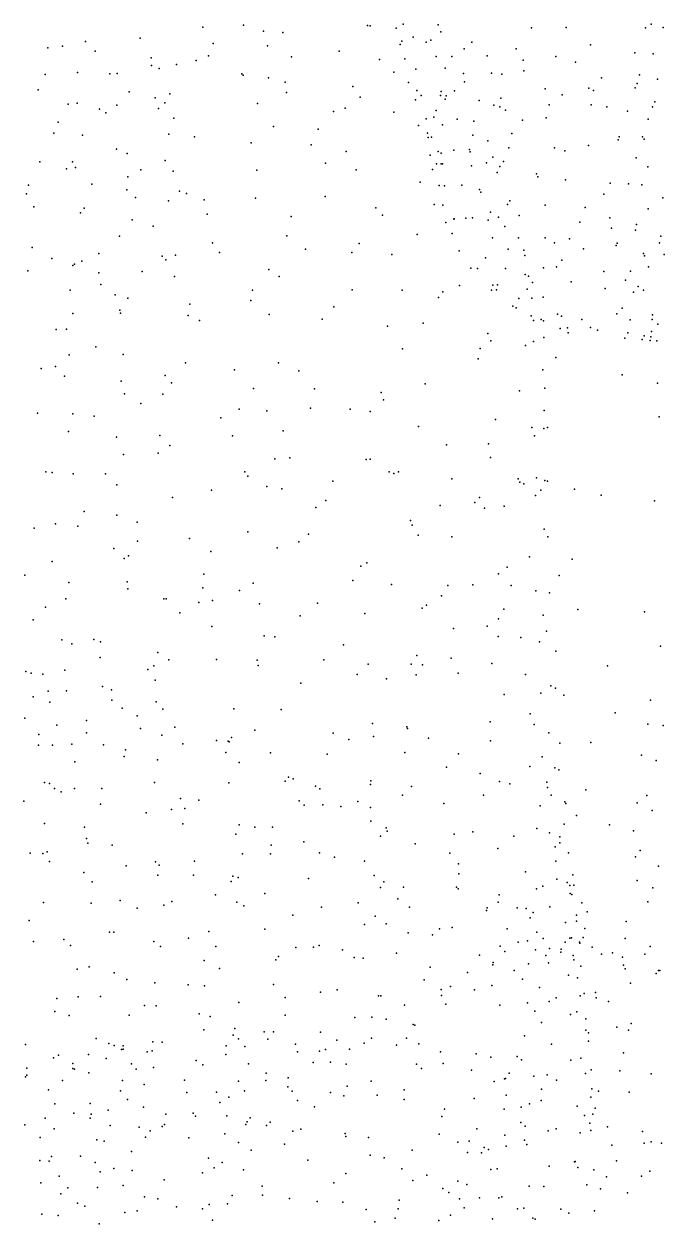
# Model space of a CAD drawing. Header units: metres. Extents: x -24.3 to 24.3, y -27.7 to 27.7.
# Drawn here: x -6.1 to -3.34, y -15.49 to -10.33 of the extents above; entities that cross this region are included whole.
import ezdxf

# ---------------------------------------------------------------- set-up
doc = ezdxf.new("R2010")
doc.units = ezdxf.units.M

msp = doc.modelspace()

# ---------------------------------------------------------------- linework, layer by layer
for p in [(-5.1553, -10.3319, -9.4965), (-4.621, -10.3326, 15.5381), (-4.6088, -10.3339, -11.8053), (-4.4677, -10.3264, 20.4112), (-4.3166, -10.3294, 19.5779), (-3.3982, -10.327, 21.1425), (-5.3298, -10.3402, 16.1687), (-5.0695, -10.3569, 15.8288), (-4.9856, -10.3632, -12.2158), (-4.4972, -10.3448, -10.7447), (-4.4237, -10.3825, 19.7725), (-4.305, -10.36, 20.6276), (-3.9135, -10.3435, 20.9006), (-3.7652, -10.3415, -6.1919), (-3.4224, -10.3434, 18.4101), (-3.346, -10.3417, 14.8448), (-5.9986, -10.4287, -8.5432), (-5.9347, -10.4215, -6.4142), (-5.8353, -10.4013, 16.4237), (-5.6004, -10.3874, 2.7128), (-5.2864, -10.4097, -12.4546), (-5.0514, -10.4202, -6.8014), (-4.4794, -10.4153, 19.9697), (-4.4726, -10.3999, 20.248), (-4.3681, -10.4048, 20.5245), (-4.3477, -10.3959, -11.2857), (-4.2038, -10.4338, 19.3808), (-4.1714, -10.4052, 20.7229), (-3.9806, -10.4334, 19.1233), (-3.6602, -10.4157, 18.8014), (-5.7946, -10.444, 2.2229), (-5.5529, -10.4724, 3.5204), (-5.3586, -10.4836, -9.0755), (-5.3055, -10.4641, 15.8806), (-4.9483, -10.4676, -9.6362), (-4.7425, -10.4428, -6.7576), (-4.569, -10.4791, -10.184), (-4.4603, -10.4759, 20.0771), (-4.3241, -10.4661, 19.5742), (-4.2579, -10.467, 20.6045), (-4.1048, -10.4637, 19.247), (-3.9501, -10.4818, 20.8116), (-3.8093, -10.466, 18.9359), (-3.4686, -10.4507, 18.5586), (-3.3897, -10.455, 18.4525), (-5.8703, -10.5346, -12.7582), (-5.7315, -10.5413, 16.165), (-5.6992, -10.5396, -8.6864), (-5.5514, -10.505, -12.6294), (-5.5191, -10.5176, 16.037), (-5.4435, -10.5004, -6.6802), (-5.1619, -10.5412, -6.6573), (-4.5071, -10.5333, -11.8984), (-4.412, -10.5214, 20.289), (-4.2862, -10.5169, -11.0665), (-4.2072, -10.54, -6.4431), (-4.0857, -10.5383, 20.7177), (-3.9473, -10.5277, 19.0223), (-3.725, -10.4911, 20.8957), (-6.0091, -10.5444, 16.3196), (-5.1571, -10.5467, 15.6875), (-5.0469, -10.5583, -9.3927), (-4.9751, -10.5772, 15.5264), (-4.4439, -10.5783, -10.3449), (-4.2021, -10.5753, 20.5874), (-4.0411, -10.543, 19.108), (-3.6127, -10.5581, 20.9241), (-3.4593, -10.5822, -5.9508), (-3.4482, -10.5454, 21.0391), (-3.3711, -10.5643, 18.5153), (-6.0398, -10.6095, 3.6696), (-5.6476, -10.6192, -6.3915), (-5.5361, -10.644, 2.645), (-5.4725, -10.6269, 2.8622), (-4.9692, -10.6207, -6.5704), (-4.6833, -10.5951, -12.1075), (-4.6522, -10.6413, -9.883), (-4.4077, -10.6126, 19.8967), (-4.3891, -10.6346, 20.1891), (-4.3058, -10.6343, -10.6645), (-4.3037, -10.6177, 19.4744), (-4.2813, -10.6356, -11.4963), (-4.246, -10.6136, 19.3544), (-3.8551, -10.605, 20.8061), (-3.7824, -10.6313, 14.9475), (-3.6671, -10.6024, 18.7715), (-3.6461, -10.6128, -6.0592), (-3.4672, -10.6007, 18.6469), (-5.9108, -10.671, -6.1454), (-5.8718, -10.6667, -8.4449), (-5.775, -10.6936, 3.5849), (-5.701, -10.6765, 15.9363), (-5.522, -10.6909, 15.791), (-5.4944, -10.6661, -8.8327), (-5.0949, -10.6685, -12.4562), (-4.7164, -10.6891, -6.4916), (-4.4136, -10.653, -6.4373), (-4.2856, -10.6499, 20.4489), (-4.1396, -10.6556, 19.1851), (-4.0769, -10.6764, -6.2848), (-4.0511, -10.6833, 19.0486), (-4.0466, -10.6457, 20.6844), (-3.8378, -10.6738, -6.1699), (-3.6571, -10.6748, 20.8646), (-3.5892, -10.6826, 18.7018), (-3.393, -10.6832, 9.2852), (-3.3821, -10.6609, 21.0653), (-5.7483, -10.709, 2.1683), (-5.4553, -10.7321, -6.326), (-4.7666, -10.7032, -9.6477), (-4.5071, -10.7054, -10.0687), (-4.3683, -10.7353, 20.1201), (-4.3348, -10.7274, 19.5623), (-4.3248, -10.6994, 20.2893), (-4.2337, -10.7363, 19.2913), (-4.1624, -10.7448, -10.9049), (-4.0265, -10.6978, 15.0279), (-3.953, -10.7408, 20.6905), (-3.851, -10.7307, 18.8548), (-3.5002, -10.7019, 20.9773), (-3.4115, -10.7357, 14.7753), (-5.9721, -10.7961, -8.2836), (-5.9538, -10.7492, 16.0195), (-5.0256, -10.7685, 15.3601), (-4.8338, -10.7794, -12.3535), (-4.4005, -10.7634, 15.1626), (-4.3621, -10.7967, 19.8399), (-4.298, -10.7608, -11.808), (-3.9982, -10.7973, 18.9715), (-5.8488, -10.805, -12.7706), (-5.4764, -10.8014, 3.3473), (-5.3661, -10.8126, 3.1571), (-5.1217, -10.8381, -6.313), (-4.8632, -10.8466, -9.3978), (-4.3597, -10.8157, -10.2561), (-4.3453, -10.8133, 19.9713), (-4.1673, -10.8047, 20.463), (-4.1018, -10.8299, 19.0647), (-3.6682, -10.8495, -5.9779), (-3.5408, -10.8255, 8.9907), (-3.5361, -10.8126, 20.8958), (-3.4357, -10.8126, 18.6138), (-3.4289, -10.8229, 20.9767), (-5.7029, -10.8653, -8.4292), (-5.6569, -10.8845, -5.9883), (-4.712, -10.8761, 15.2223), (-4.3507, -10.891, 19.7639), (-4.316, -10.8753, -6.2195), (-4.3035, -10.882, 20.1427), (-4.2486, -10.869, 19.2652), (-4.1812, -10.8668, -11.543), (-4.1783, -10.8771, 19.1569), (-4.0811, -10.8995, -11.0562), (-4.0117, -10.8594, 20.5854), (-3.8155, -10.8602, 18.8155), (-3.7707, -10.8729, 20.7306), (-3.4627, -10.9033, 9.2749), (-6.033, -10.92, 15.8703), (-5.9176, -10.9508, 3.6201), (-5.892, -10.9199, -5.808), (-5.8787, -10.9443, 2.0516), (-5.5975, -10.9542, 2.4607), (-5.493, -10.9136, 2.6826), (-4.8023, -10.9253, -6.2155), (-4.6697, -10.9544, -12.2726), (-4.3401, -10.9531, 19.6505), (-4.3238, -10.9285, 19.8874), (-4.303, -10.9282, 20.0157), (-4.2982, -10.9289, 19.368), (-4.1719, -10.9375, 20.3272), (-4.1085, -10.9241, -10.7031), (-4.0504, -10.94, 18.9948), (-4.0348, -10.918, -6.0725), (-3.413, -10.942, 18.5826), (-5.653, -10.9841, 3.5372), (-5.4578, -10.9597, -12.6756), (-5.0973, -10.9564, -9.0468), (-4.062, -10.9663, 20.4472), (-3.893, -10.9722, 18.8691), (-3.8864, -10.9851, 20.5886), (-3.7668, -10.9974, 18.7958), (-6.0903, -11.0579, -12.9011), (-6.0819, -11.0207, 1.8302), (-5.8089, -11.0162, -8.222), (-5.6585, -11.0404, -12.741), (-5.4306, -11.0457, 3.174), (-5.4009, -11.0557, -5.8734), (-4.3931, -11.0078, -9.9749), (-4.3117, -11.0225, 19.7856), (-4.2891, -11.0227, 15.0203), (-4.2138, -11.0198, 19.192), (-4.1384, -11.0387, -10.4987), (-4.133, -11.051, 19.0951), (-3.6022, -11.0585, -5.9933), (-3.5747, -11.0118, 20.7753), (-3.4963, -11.0143, 18.6624), (-3.4392, -11.0197, 20.8735), (-5.6207, -11.0735, 15.4458), (-5.4782, -11.0885, -8.5524), (-5.324, -11.0842, -8.7213), (-5.1028, -11.0763, -12.5388), (-4.8037, -11.0688, 15.1729), (-4.3328, -11.1034, -12.0448), (-4.2966, -11.1059, 19.7006), (-4.0174, -11.103, 20.3704), (-4.0077, -11.0886, -11.1699), (-3.8555, -11.106, 20.5222), (-3.3487, -11.0746, -5.9372), (-6.0591, -11.114, 15.6685), (-5.8577, -11.1399, 15.5162), (-5.8416, -11.1196, 2.1801), (-5.3121, -11.1452, 15.2681), (-4.9502, -11.1547, -6.0109), (-4.5851, -11.1176, -9.5684), (-4.5561, -11.1493, -6.0634), (-4.1969, -11.162, 19.2326), (-4.1675, -11.1618, 20.0471), (-4.0905, -11.1366, 20.2131), (-4.0566, -11.1584, 14.8947), (-3.9668, -11.1504, 18.9627), (-3.6822, -11.1161, 20.6369), (-3.5766, -11.1605, 20.6772), (-3.4109, -11.1218, 18.5983), (-5.6354, -11.1694, 2.5747), (-5.5445, -11.1965, 3.3576), (-4.2837, -11.1813, 19.6011), (-4.2482, -11.1674, 19.3568), (-4.2477, -11.1654, 19.8418), (-4.1012, -11.1707, -6.1057), (-4.029, -11.1983, -10.6369), (-3.7054, -11.1803, 18.8255), (-3.5695, -11.2058, 9.2043), (-3.4609, -11.1892, 14.6797), (-5.6899, -11.2395, 15.2995), (-4.9677, -11.2384, -9.0072), (-4.4067, -11.233, -9.7518), (-4.2553, -11.2285, 19.4741), (-4.0822, -11.2476, 19.1258), (-3.9704, -11.2477, 20.2657), (-3.8553, -11.2478, -6.055), (-3.7497, -11.2519, 20.4946), (-3.4661, -11.2143, 20.7165), (-3.3563, -11.2403, 20.7739), (-6.0661, -11.289, 15.4681), (-5.779, -11.3151, -12.7821), (-5.2882, -11.2683, -12.6593), (-5.2591, -11.3106, -5.7634), (-4.8878, -11.2961, 15.1064), (-4.6886, -11.3103, -12.3912), (-4.6573, -11.2717, 15.0374), (-4.2252, -11.3038, 19.6471), (-4.0148, -11.2957, -11.575), (-3.9476, -11.3009, -10.8521), (-3.8153, -11.2691, 18.918), (-3.6899, -11.2948, 14.7189), (-3.5492, -11.2802, 18.7917), (-3.5446, -11.2704, 20.6265), (-3.4315, -11.3146, 9.3641), (-3.3624, -11.269, 8.5225), (-5.9803, -11.3365, 2.1056), (-5.8902, -11.3657, 15.2782), (-5.8832, -11.3613, -5.4592), (-5.8517, -11.3479, -7.9452), (-5.5057, -11.3257, -5.6447), (-5.4891, -11.3426, -8.3411), (-5.4483, -11.322, 15.2315), (-4.5152, -11.3197, -12.2553), (-4.1117, -11.3335, 19.9018), (-3.9431, -11.3233, 19.0091), (-3.7835, -11.3427, 20.3514), (-3.4273, -11.3247, 20.6705), (-3.3429, -11.3196, 18.5991), (-6.0842, -11.3899, -12.9255), (-5.7784, -11.3979, 3.5261), (-5.5917, -11.3922, 2.9967), (-5.4526, -11.414, -12.7193), (-5.0456, -11.3837, -5.8128), (-5.002, -11.4131, -8.8475), (-4.1759, -11.3785, 19.4564), (-4.1461, -11.3798, -10.076), (-4.0256, -11.379, 20.0009), (-3.9417, -11.4058, 19.1139), (-3.9273, -11.413, 20.1003), (-3.8618, -11.376, 20.2259), (-3.8063, -11.3724, 18.992), (-3.6028, -11.3929, 18.9171), (-3.4874, -11.3913, 20.5752), (-3.4096, -11.3724, 18.7337), (-5.77, -11.4481, 2.5086), (-5.1157, -11.4719, 15.099), (-4.6865, -11.4714, -9.2091), (-4.2246, -11.4522, -12.0323), (-4.0805, -11.4504, -6.0258), (-4.0647, -11.471, 19.6684), (-4.061, -11.449, -10.2892), (-3.9332, -11.4679, -11.468), (-3.9094, -11.4389, -11.1973), (-3.7436, -11.4363, 20.2428), (-3.5969, -11.466, -6.0178), (-3.5087, -11.429, 9.056), (-3.4543, -11.4572, 18.8739), (-5.9021, -11.4733, 2.2681), (-5.7075, -11.4926, 2.7751), (-5.6539, -11.5072, -7.9966), (-5.1233, -11.5172, -8.6335), (-4.4711, -11.4728, -9.521), (-4.3149, -11.504, -9.7217), (-4.2967, -11.4798, 14.8578), (-4.0866, -11.473, 14.7885), (-3.9685, -11.5079, 19.8296), (-3.9128, -11.5071, 19.2267), (-3.8631, -11.5032, 19.986), (-3.4747, -11.4806, 14.5766), (-3.4311, -11.4731, 20.487), (-5.8903, -11.5736, -7.7567), (-5.6882, -11.5585, -12.7769), (-5.6845, -11.5718, 3.1924), (-5.3868, -11.5328, 15.1384), (-4.7658, -11.5438, -5.8331), (-3.9941, -11.5408, 19.3919), (-3.9805, -11.5481, 19.5879), (-3.5459, -11.575, 19.0925), (-3.5239, -11.5494, 8.8326), (-5.3935, -11.5822, -8.2816), (-5.3443, -11.6031, -12.7074), (-5.0439, -11.5769, -12.6095), (-4.8161, -11.5974, -8.9453), (-4.3801, -11.6146, -12.233), (-3.9148, -11.5826, -10.682), (-3.9053, -11.603, 19.6651), (-3.8729, -11.5991, 19.3335), (-3.8627, -11.6043, 19.7827), (-3.8019, -11.5755, 19.9037), (-3.7843, -11.5852, 19.2538), (-3.6976, -11.5983, 19.9635), (-3.4886, -11.5998, 20.1729), (-3.3934, -11.5983, 8.6315), (-3.3923, -11.5787, 20.3133), (-3.3693, -11.6185, 19.0835), (-5.9624, -11.6425, 15.1782), (-5.9179, -11.641, -12.8705), (-4.5352, -11.6272, 14.8726), (-4.1028, -11.6597, -11.8948), (-3.8608, -11.677, -10.8934), (-3.7908, -11.6374, 19.4384), (-3.7589, -11.6352, 14.6165), (-3.7565, -11.657, 19.6494), (-3.6602, -11.6335, 19.2735), (-3.629, -11.6447, 19.8488), (-3.4989, -11.6566, 19.9365), (-3.428, -11.6694, 19.4243), (-3.4002, -11.674, 19.2844), (-3.3967, -11.65, 20.0808), (-5.7917, -11.7167, 2.9487), (-4.4692, -11.7252, -9.3727), (-4.1354, -11.7237, -9.8712), (-4.0887, -11.6909, -5.9642), (-3.9405, -11.7108, -10.4922), (-3.905, -11.6933, -11.4002), (-3.5122, -11.6795, 19.541), (-3.4367, -11.6855, 19.6385), (-3.4033, -11.6897, 19.7651), (-3.3734, -11.6905, 19.9394), (-5.9056, -11.7509, -7.622), (-5.6737, -11.7491, -7.7831), (-4.1445, -11.7689, 14.6988), (-3.8091, -11.7628, -6.0403), (-6.0265, -11.8103, 2.3958), (-5.9658, -11.8017, 3.1602), (-5.4049, -11.7851, -5.4223), (-5.1941, -11.8152, -8.3639), (-5.0041, -11.7861, -5.6005), (-4.917, -11.8205, -12.5997), (-3.8658, -11.8151, -11.0722), (-5.9265, -11.8436, -5.2651), (-5.6828, -11.8651, -5.3049), (-5.4921, -11.8396, -7.9523), (-5.4659, -11.8721, -12.7483), (-4.372, -11.8761, 14.7369), (-3.5228, -11.8366, 14.4478), (-3.3705, -11.8738, -6.0956), (-5.6675, -11.9194, -12.821), (-5.503, -11.9204, 15.0003), (-5.1119, -11.896, -12.6754), (-4.8493, -11.8971, 14.8617), (-4.5611, -11.9132, -12.4458), (-3.9653, -11.9057, -10.2749), (-3.8569, -11.8948, -10.7095), (-5.5978, -11.9613, -7.7188), (-5.1732, -11.9853, -5.5007), (-4.8656, -11.981, -8.6436), (-4.695, -11.9854, -5.7291), (-4.5517, -11.9452, -9.1212), (-6.0424, -12.0025, 15.0431), (-5.8905, -12.0055, -7.3959), (-5.7983, -12.0148, 15.0074), (-5.2524, -12.0225, -8.1264), (-5.0544, -11.9919, -8.3907), (-4.6093, -11.9949, 14.7625), (-4.0688, -12.0296, -9.8893), (-3.8592, -11.9908, 14.5192), (-3.3643, -12.0181, 14.2862), (-5.9095, -12.0818, -13.0222), (-4.9848, -12.0777, -12.6592), (-4.4003, -12.0595, -9.2726), (-3.9119, -12.0647, -11.6123), (-3.8601, -12.0681, -11.2327), (-3.8451, -12.0633, -10.9834), (-5.7016, -12.106, -7.4705), (-5.5153, -12.0988, -12.875), (-5.4724, -12.1422, -7.7439), (-5.2028, -12.1006, -12.7507), (-4.2805, -12.1387, 14.6085), (-4.0989, -12.1344, -5.9788), (-3.9009, -12.1002, -10.3556), (-5.672, -12.1799, -5.2472), (-5.5227, -12.1745, 14.9625), (-4.9558, -12.1948, -5.5893), (-4.0903, -12.1938, -9.7458), (-5.0199, -12.1984, 14.8011), (-4.6271, -12.2016, -8.858), (-4.6097, -12.2008, -5.7922), (-6.0068, -12.255, 15.0488), (-5.9799, -12.2582, -13.178), (-5.8885, -12.2641, -7.1398), (-5.7495, -12.2638, 14.999), (-5.1491, -12.2545, -5.4799), (-5.137, -12.2739, -8.0905), (-4.7701, -12.2953, 14.6995), (-4.5268, -12.2551, -12.4952), (-4.507, -12.2624, 14.64), (-4.4878, -12.2544, -9.0288), (-4.2568, -12.2851, -12.3051), (-3.9712, -12.2845, -11.8713), (-3.8926, -12.2813, 14.4119), (-3.8567, -12.2925, -11.3942), (-3.845, -12.2947, -11.0269), (-5.7003, -12.3108, -13.1206), (-5.2925, -12.3336, -7.8576), (-5.0539, -12.3176, -12.8804), (-4.9901, -12.3277, -8.2685), (-3.9646, -12.299, -10.0275), (-3.9465, -12.3073, -6.001), (-3.8743, -12.3332, -10.4306), (-3.7293, -12.3294, -6.0388), (-5.4606, -12.3649, -5.326), (-4.7996, -12.3785, -8.5109), (-4.3082, -12.4006, -9.2021), (-4.1579, -12.3871, -5.9614), (-4.1378, -12.3653, -9.5285), (-3.8962, -12.3573, -11.667), (-3.6138, -12.356, 14.2584), (-3.3841, -12.3804, -6.0985), (-5.8414, -12.4259, -13.4893), (-5.7002, -12.442, -7.2891), (-4.8438, -12.4091, -12.886), (-4.1159, -12.4118, 14.4504), (-4.0316, -12.403, -12.0457), (-6.0566, -12.4978, -14.5955), (-5.9656, -12.4783, 15.0128), (-5.8688, -12.4891, -7.0838), (-5.6132, -12.472, -13.2531), (-4.4357, -12.4644, -8.9786), (-4.428, -12.4841, -12.5866), (-3.8593, -12.5014, -10.771), (-5.6118, -12.5532, -13.5201), (-5.388, -12.5415, -7.6468), (-5.1364, -12.5139, -7.9963), (-4.9163, -12.5563, -8.2808), (-4.8744, -12.5228, 14.6471), (-4.4029, -12.5274, -5.8996), (-4.2567, -12.5354, -12.3778), (-3.8429, -12.5347, -11.4559), (-5.7145, -12.5857, -5.1683), (-5.2964, -12.5982, -13.2359), (-5.0103, -12.5823, -5.5813), (-5.9799, -12.6408, -6.916), (-5.6697, -12.6281, 14.9267), (-5.6504, -12.6171, -13.7979), (-4.6231, -12.6475, -12.9993), (-3.9221, -12.6212, -11.8393), (-3.7392, -12.6305, 14.1943), (-6.0968, -12.6994, -15.0632), (-5.3253, -12.6951, -5.4065), (-4.6496, -12.6612, -5.7972), (-4.0558, -12.6936, -5.971), (-4.019, -12.6659, -9.799), (-3.7944, -12.7008, -6.017), (-5.9081, -12.7311, -14.8633), (-5.6567, -12.7288, -14.2209), (-5.654, -12.7585, -14.4843), (-5.3297, -12.7544, -13.7067), (-5.1129, -12.7338, -7.9408), (-4.6843, -12.7223, -8.5362), (-4.5166, -12.7398, -8.7968), (-4.2749, -12.7444, 14.3734), (-4.1668, -12.7413, -12.4004), (-4.0011, -12.7444, -12.1195), (-5.92, -12.8023, -5.0692), (-5.4979, -12.8014, -5.3191), (-5.4878, -12.8022, -7.4525), (-5.2885, -12.8089, -7.6871), (-5.1717, -12.7658, -13.4749), (-4.3014, -12.7884, -12.7212), (-3.8946, -12.7671, -10.1716), (-3.8369, -12.7767, -11.2806), (-6.0089, -12.8381, 15.1103), (-5.4298, -12.8614, -14.2327), (-5.3468, -12.8177, -13.946), (-5.0854, -12.8232, -5.5542), (-4.8367, -12.8211, 14.5313), (-4.6318, -12.8646, 14.4599), (-4.3851, -12.8427, -12.9456), (-4.3667, -12.8284, -9.0373), (-4.033, -12.8464, 14.2257), (-3.7144, -12.8482, 14.079), (-3.4272, -12.858, 13.9039), (-6.0613, -12.8919, -6.7682), (-4.9112, -12.8744, -13.3908), (-4.1048, -12.919, -5.9575), (-4.0562, -12.8882, -9.7245), (-3.8632, -12.872, -10.7648), (-5.2914, -12.9205, 14.7026), (-5.0659, -12.9613, -7.9754), (-5.0202, -12.9658, -13.8804), (-4.2507, -12.929, -9.2647), (-4.0577, -12.9639, -12.4509), (-3.9604, -12.969, -12.1884), (-3.8494, -12.9407, -11.0586), (-5.9378, -12.9783, -15.2879), (-5.8946, -12.9952, -6.9674), (-5.7999, -12.9766, 15.0217), (-5.7714, -12.9875, -15.0825), (-4.724, -12.9996, -13.487), (-3.8788, -12.9867, -10.4761), (-3.3574, -13.006, -6.104), (-5.7728, -13.0538, -5.0819), (-5.5246, -13.033, -14.8273), (-5.4761, -13.0648, -5.359), (-5.2716, -13.0633, -7.7188), (-5.0964, -13.0656, -5.5725), (-4.8085, -13.0647, -5.7342), (-4.4081, -13.0464, -5.9026), (-4.2599, -13.0578, -12.947), (-3.8089, -13.0278, -6.0312), (-6.0927, -13.1153, 15.228), (-6.0706, -13.1215, -15.5274), (-5.9244, -13.1094, 17.9597), (-5.568, -13.1059, 14.8475), (-5.5412, -13.0899, -7.3908), (-5.0913, -13.0885, 14.5787), (-4.6179, -13.0835, -5.8432), (-4.4326, -13.083, 14.2932), (-4.3832, -13.0856, -13.2055), (-4.2295, -13.1221, 14.1895), (-4.0851, -13.0797, -12.6724), (-3.5871, -13.0906, 13.8747), (-6.0193, -13.1261, 17.397), (-5.5355, -13.1516, -15.0266), (-4.9084, -13.1654, 14.4745), (-4.6649, -13.1281, -8.6071), (-4.5383, -13.1467, -13.5681), (-4.4112, -13.1289, -8.9989), (-3.9392, -13.128, -12.3542), (-3.831, -13.1769, -11.4189), (-6.061, -13.2232, 16.9196), (-5.9965, -13.1992, -4.8651), (-5.9184, -13.1979, 17.1942), (-5.7632, -13.1793, 17.7206), (-5.7233, -13.1932, 18.0906), (-4.0314, -13.2139, -9.8886), (-3.8733, -13.2087, -12.1627), (-3.8108, -13.1863, -11.7611), (-3.7741, -13.2164, 13.9309), (-5.9889, -13.2461, 18.3749), (-5.7227, -13.2381, -15.3584), (-5.6779, -13.273, 17.3369), (-5.5319, -13.2452, 17.9684), (-5.5022, -13.2771, 17.7347), (-5.197, -13.2751, -14.7721), (-4.9929, -13.2785, -5.6521), (-3.4012, -13.2383, -1.8186), (-6.0972, -13.3156, 18.5679), (-5.8315, -13.3254, -5.0345), (-5.6131, -13.3063, -5.2508), (-4.0926, -13.3309, -13.0617), (-3.9198, -13.2974, -12.5464), (-3.5534, -13.2923, -6.0211), (-5.9599, -13.3463, -15.5749), (-5.8318, -13.3791, 17.048), (-5.5983, -13.36, -7.3509), (-5.4507, -13.3541, 14.7504), (-5.1066, -13.367, -8.0392), (-4.7689, -13.3805, -14.3284), (-4.5992, -13.3392, -8.7391), (-4.4505, -13.353, -13.74), (-4.4487, -13.3598, -8.9643), (-3.9021, -13.3434, -10.2539), (-3.8394, -13.3794, -11.0899), (-3.4126, -13.3411, -2.2349), (-3.3471, -13.3469, 13.7158), (-6.0383, -13.432, 15.1757), (-6.0364, -13.386, 16.7471), (-5.9782, -13.4326, 18.7213), (-5.8954, -13.4277, -7.0795), (-5.7582, -13.4302, 18.6533), (-5.5063, -13.3889, 18.5135), (-5.4163, -13.4262, -5.4291), (-5.2708, -13.4116, -7.8301), (-5.2212, -13.4153, 17.8857), (-5.2161, -13.4181, 18.3038), (-5.2063, -13.3988, -5.5444), (-4.7012, -13.4079, -5.7742), (-4.5951, -13.395, 14.3264), (-4.3574, -13.4014, -9.1621), (-4.0902, -13.4135, -5.9288), (-3.7925, -13.4231, -11.8289), (-3.6587, -13.4203, 13.9153), (-5.6697, -13.4804, -15.4484), (-5.664, -13.4523, 14.904), (-5.2307, -13.4637, 14.6073), (-5.039, -13.4657, -14.8417), (-4.795, -13.4712, 14.3906), (-4.4603, -13.4637, -13.9322), (-4.2289, -13.4698, -13.5107), (-3.8686, -13.4824, -5.9453), (-3.4398, -13.4753, -1.4621), (-5.8824, -13.5033, 16.8643), (-5.526, -13.4945, -7.5328), (-5.1737, -13.5062, 17.6736), (-4.2796, -13.527, -9.4356), (-3.9211, -13.5236, 14.1202), (-3.8129, -13.5296, -11.3904), (-3.796, -13.5387, -12.3398), (-3.3761, -13.4984, -5.9968), (-4.9757, -13.5876, -8.3558), (-4.9609, -13.5694, 18.3584), (-4.9405, -13.577, -5.6574), (-4.6069, -13.5849, -14.3956), (-4.1357, -13.5533, -9.8112), (-4.0521, -13.5878, -13.3751), (-6.0131, -13.5926, 18.9412), (-5.9915, -13.5968, 16.6239), (-5.9694, -13.6192, -15.7007), (-5.9405, -13.6333, -4.8395), (-5.8826, -13.6187, -7.2765), (-5.765, -13.6182, 18.9258), (-5.5387, -13.5927, -5.3424), (-5.2177, -13.594, 18.7519), (-4.8451, -13.6091, 18.0354), (-4.8268, -13.6206, -8.5997), (-4.6074, -13.6012, -8.9176), (-4.4315, -13.6099, -9.174), (-4.0069, -13.5987, -10.1619), (-3.8482, -13.5911, -12.6897), (-3.8454, -13.615, -10.7702), (-3.6802, -13.625, -1.6343), (-6.101, -13.6734, -4.3595), (-5.7707, -13.686, -15.6191), (-5.4265, -13.6613, 17.1753), (-5.3475, -13.6695, -5.484), (-4.9146, -13.6716, 17.6852), (-4.8933, -13.6907, 18.6131), (-4.8128, -13.6894, -14.773), (-4.6627, -13.6744, 14.328), (-4.4693, -13.6466, -14.2359), (-4.2915, -13.6838, -5.8551), (-4.1211, -13.648, -13.5897), (-3.8772, -13.6936, -13.0117), (-3.8298, -13.6477, -10.9997), (-3.7709, -13.6761, -1.9522), (-3.7656, -13.6838, -12.13), (-3.4585, -13.6804, -1.2518), (-3.4163, -13.6483, 14.1651), (-5.5743, -13.7233, 16.9985), (-5.4659, -13.7087, 18.9696), (-5.4085, -13.7045, -7.8487), (-4.7359, -13.6956, 18.3245), (-4.6074, -13.7011, -5.7736), (-3.7202, -13.7354, -2.345), (-3.3942, -13.7138, -5.9488), (-6.0123, -13.7692, -4.5543), (-5.8408, -13.7847, 15.0184), (-5.4159, -13.7711, -15.4111), (-5.1742, -13.7753, -8.2307), (-5.1055, -13.7849, 14.5278), (-5.0294, -13.7844, 17.381), (-4.6069, -13.7586, -9.0894), (-4.5409, -13.7876, 18.0553), (-3.8911, -13.7911, -13.2491), (-3.7737, -13.7728, 14.1358), (-3.5772, -13.7745, 14.3651), (-5.8318, -13.8337, 19.1551), (-5.1876, -13.8154, 17.2278), (-4.8952, -13.848, -8.7409), (-4.565, -13.8244, 18.4801), (-4.5366, -13.803, 17.7946), (-4.2467, -13.8148, -9.7076), (-4.1662, -13.8052, -13.9077), (-3.9894, -13.8235, -13.62), (-3.8358, -13.8089, -5.8792), (-3.7912, -13.8268, -12.8077), (-3.475, -13.8015, 14.569), (-6.0742, -13.8964, 16.3687), (-6.0194, -13.8982, -7.394), (-6.0014, -13.8916, -15.8111), (-5.8264, -13.8537, -7.5535), (-5.7214, -13.8627, -5.105), (-5.16, -13.8999, -15.2682), (-5.0384, -13.9003, -8.5764), (-5.0362, -13.8624, 18.9873), (-4.8282, -13.8951, 14.382), (-4.4148, -13.8565, -9.426), (-4.2659, -13.8965, 14.2822), (-4.0594, -13.877, -10.2148), (-3.8123, -13.8704, -11.0829), (-3.7922, -13.8524, -11.4343), (-3.7538, -13.8958, -1.4696), (-3.4463, -13.8849, 14.8623), (-5.9916, -13.9327, 15.1865), (-5.6607, -13.9512, -7.8168), (-5.5342, -13.9351, 16.8389), (-5.5185, -13.9489, 14.7763), (-5.3656, -13.9312, 16.98), (-4.7625, -13.914, 18.9056), (-4.6343, -13.9316, -9.2349), (-4.228, -13.9434, -5.7971), (-3.8092, -13.931, 14.4656), (-3.4651, -13.9124, -1.0258), (-5.8434, -13.9807, -4.9625), (-5.5243, -13.9915, -8.0216), (-5.3704, -13.9919, -15.4632), (-5.2016, -13.9961, 14.6003), (-5.1775, -14.0018, 19.1683), (-4.5915, -13.9936, 17.4566), (-4.2266, -13.9855, 18.2957), (-3.9393, -13.977, -10.5742), (-3.7354, -13.991, 14.7196), (-3.3661, -13.9527, -5.8842), (-5.8069, -14.0198, -15.7716), (-5.208, -14.019, -8.4547), (-4.8743, -14.0061, -15.0271), (-4.5643, -14.0451, -14.7013), (-4.5499, -14.0204, 14.409), (-4.4653, -14.043, 18.8552), (-4.2371, -14.0433, -9.8903), (-4.23, -14.0513, -14.2674), (-3.8917, -14.0506, -10.775), (-3.865, -14.039, -1.5976), (-3.8052, -14.0089, -13.1892), (-3.7597, -14.0239, -11.8155), (-3.7491, -14.0358, -12.954), (-3.7322, -14.0354, -1.3), (-3.4586, -14.0152, 15.4089), (-3.3918, -14.0459, 15.7279), (-5.6868, -14.1012, 19.3562), (-5.4644, -14.105, -8.2397), (-5.2753, -14.0762, -5.4408), (-5.0636, -14.0707, -5.5282), (-4.4906, -14.0943, -5.7313), (-4.0533, -14.0758, 18.1347), (-3.7479, -14.0702, 14.9319), (-3.7401, -14.0749, -12.0927), (-3.4133, -14.106, 15.9364), (-6.0162, -14.11, 16.4755), (-5.8112, -14.1129, 15.022), (-5.6127, -14.1338, -15.6857), (-5.4985, -14.1206, -5.3702), (-5.1836, -14.1077, -15.358), (-5.1537, -14.1234, -8.6543), (-4.819, -14.1297, 17.1499), (-4.6605, -14.111, -9.3773), (-4.4391, -14.1294, -9.6512), (-4.1075, -14.1441, 18.6311), (-4.1045, -14.132, 14.6355), (-4.057, -14.1078, -14.04), (-3.9763, -14.132, -5.7594), (-3.9367, -14.1355, 17.955), (-3.9069, -14.1523, 17.721), (-3.835, -14.1276, -13.5436), (-3.6965, -14.1114, 15.188), (-3.6735, -14.1495, 15.4207), (-6.078, -14.1866, -4.634), (-4.9431, -14.1644, 19.2189), (-4.633, -14.2049, 14.5652), (-4.5877, -14.1684, 19.0552), (-4.5408, -14.2011, 17.1601), (-3.9198, -14.1758, -13.8145), (-3.7673, -14.1951, -13.3171), (-3.72, -14.1903, -12.4676), (-3.7195, -14.164, -12.7057), (-3.5059, -14.1911, 16.2426), (-5.7318, -14.2367, -8.0681), (-5.7139, -14.2376, -5.1472), (-5.3048, -14.2344, 19.3601), (-5.0636, -14.2238, 16.991), (-4.4452, -14.2405, -14.6672), (-4.3402, -14.2494, -9.9134), (-4.3101, -14.2235, 14.6502), (-4.2553, -14.2166, -14.4435), (-4.0194, -14.2227, 14.9685), (-3.8914, -14.2374, 15.2177), (-3.7494, -14.2625, -11.7637), (-3.7422, -14.2613, 17.5529), (-3.6919, -14.2596, 15.9102), (-3.6845, -14.2219, -1.0921), (-6.0601, -14.2768, 19.4865), (-5.9288, -14.2692, -4.9246), (-5.901, -14.2948, 15.1203), (-5.542, -14.2775, -8.3585), (-5.5134, -14.2989, 16.7371), (-5.3924, -14.2634, -8.5294), (-5.2742, -14.2997, 16.8793), (-4.9291, -14.3027, 14.6284), (-4.8534, -14.3018, 16.9611), (-4.8295, -14.2948, -9.3276), (-4.7277, -14.3139, -5.62), (-4.0492, -14.2971, 18.9191), (-3.9709, -14.2808, 17.3186), (-3.9315, -14.2744, -1.6483), (-3.8962, -14.3134, 18.7594), (-3.8638, -14.2643, -11.038), (-3.8358, -14.3069, 17.1101), (-3.786, -14.3104, -11.39), (-3.769, -14.2806, -1.8423), (-3.7065, -14.2801, -5.7373), (-3.7061, -14.2845, -13.0207), (-3.6523, -14.3014, 17.9562), (-3.5102, -14.2643, -0.6759), (-3.403, -14.2984, 16.8104), (-5.3245, -14.3596, -15.5194), (-5.0154, -14.3569, -9.1219), (-5.0048, -14.3414, -5.5019), (-4.6787, -14.3465, 19.2429), (-4.6387, -14.3497, -14.9345), (-4.4954, -14.3283, 14.717), (-4.1381, -14.3366, 16.9899), (-4.0294, -14.3212, -14.1857), (-3.8516, -14.3377, 16.2681), (-3.7879, -14.3235, -1.2943), (-3.7344, -14.3374, 16.5217), (-3.7322, -14.3567, 18.6199), (-3.613, -14.3326, 16.7548), (-3.5644, -14.3264, 16.9946), (-3.5223, -14.3443, 17.7865), (-3.4255, -14.3316, -5.7492), (-5.8725, -14.3971, 16.6548), (-5.8197, -14.3861, -8.2082), (-5.7124, -14.4121, 14.9388), (-5.2578, -14.3942, -8.8634), (-4.3501, -14.3886, 15.0291), (-4.1893, -14.4104, 16.7792), (-4.0802, -14.3773, -10.4933), (-4.0791, -14.3672, -5.6867), (-3.9885, -14.4024, 15.8334), (-3.9268, -14.3732, 16.0475), (-3.8406, -14.37, 16.8575), (-3.7009, -14.3837, -12.7447), (-3.5175, -14.38, -1.8977), (-3.5108, -14.3952, 18.1943), (-3.377, -14.4151, -0.1949), (-3.366, -14.4029, 17.3254), (-3.3609, -14.4027, 17.5621), (-5.6578, -14.4414, 19.5008), (-5.5366, -14.4557, -15.6591), (-5.393, -14.4634, 19.4725), (-5.323, -14.4689, -5.3921), (-5.0257, -14.463, -15.3294), (-4.3758, -14.4431, -10.0354), (-4.0848, -14.4674, 19.0703), (-3.9521, -14.439, -10.8397), (-3.755, -14.4222, -0.7318), (-3.7154, -14.4346, -13.4662), (-3.4876, -14.4576, 18.5054), (-5.8671, -14.5164, 19.5634), (-5.7714, -14.5148, -5.0995), (-4.9761, -14.5179, 14.7909), (-4.8235, -14.4956, -5.5473), (-4.7512, -14.4853, -9.6224), (-4.5731, -14.5116, -9.8534), (-4.5628, -14.5115, 16.787), (-4.3033, -14.4841, -14.6038), (-4.3021, -14.5106, 19.1962), (-4.2625, -14.4715, 15.339), (-4.1591, -14.486, 16.3077), (-3.8794, -14.4753, -11.1204), (-3.8076, -14.5207, -13.8425), (-3.7045, -14.5118, -12.2779), (-3.6868, -14.5014, -13.1438), (-3.6388, -14.4974, -0.4338), (-3.6347, -14.5197, -5.6749), (-5.9597, -14.523, -4.9472), (-5.5822, -14.5531, -8.7919), (-5.531, -14.5539, 14.9095), (-5.1755, -14.5406, 19.4664), (-4.4614, -14.5513, -5.6075), (-4.2825, -14.5472, 15.9053), (-4.0499, -14.5513, -14.3046), (-3.9313, -14.5413, -5.6498), (-3.8381, -14.5356, -1.059), (-3.582, -14.5356, -0.1767), (-5.9681, -14.5786, -8.4233), (-5.9057, -14.5958, -15.8411), (-5.6476, -14.595, 16.6915), (-5.346, -14.5887, -9.1198), (-5.2983, -14.6002, 16.7917), (-4.9753, -14.5944, -9.5204), (-4.6755, -14.6044, 15.0874), (-4.6015, -14.603, -14.9735), (-4.5396, -14.6114, 15.2925), (-3.9001, -14.5778, -14.0473), (-3.7456, -14.5916, -1.4063), (-3.7188, -14.581, -11.9749), (-3.6796, -14.611, 18.911), (-5.3262, -14.6579, 5.8651), (-5.1925, -14.6518, -15.4688), (-5.0656, -14.6663, 5.8081), (-5.0261, -14.667, 6.0991), (-4.8234, -14.668, 19.4313), (-4.4243, -14.6343, 15.5292), (-4.4164, -14.6374, -10.1526), (-3.8703, -14.6262, -0.6682), (-3.6793, -14.6593, -12.6379), (-3.6683, -14.6708, -13.5499), (-3.5469, -14.6463, -1.5351), (-3.4954, -14.6587, 0.377), (-3.4845, -14.6309, 18.7184), (-6.0944, -14.7207, -8.5751), (-5.7898, -14.6954, -8.8553), (-5.7358, -14.7165, 14.997), (-5.7121, -14.7259, 5.426), (-5.673, -14.7262, 5.7299), (-5.5454, -14.7089, 6.0619), (-5.5049, -14.7108, -5.2992), (-5.2296, -14.7274, 5.3203), (-5.1995, -14.6809, -9.4464), (-5.1771, -14.6973, 6.2835), (-5.0505, -14.6987, 5.5867), (-4.9315, -14.7189, 16.6438), (-4.7524, -14.7024, -15.1227), (-4.6347, -14.7156, 5.6991), (-4.6031, -14.6932, 16.4416), (-4.4959, -14.7236, 15.861), (-4.4532, -14.6932, 16.1353), (-4.3988, -14.7181, 19.3486), (-3.9435, -14.6835, -11.0151), (-3.8284, -14.7191, -0.0939), (-3.6683, -14.707, -13.2802), (-5.9733, -14.7783, 5.3589), (-5.9525, -14.7665, 5.0892), (-5.8232, -14.7644, 4.8832), (-5.6808, -14.7422, 19.614), (-5.6739, -14.7409, 6.2539), (-5.5706, -14.7528, -15.6744), (-5.5482, -14.7486, 5.0565), (-5.2314, -14.7636, 5.0663), (-5.1491, -14.7292, 14.9592), (-4.9227, -14.7533, 15.051), (-4.8276, -14.7496, 5.3106), (-4.8018, -14.7422, -9.8352), (-4.6985, -14.7413, 6.0929), (-4.3065, -14.7526, -14.6871), (-4.1525, -14.7608, -10.6696), (-4.0885, -14.7758, 19.2935), (-3.9758, -14.7732, -0.4949), (-3.5168, -14.7562, -1.3419), (-6.0882, -14.8226, -4.903), (-5.8912, -14.8023, 6.2552), (-5.8902, -14.824, 4.3711), (-5.883, -14.8272, 6.5334), (-5.7466, -14.7812, -5.1584), (-5.6381, -14.8042, 4.6344), (-5.6179, -14.8271, 6.626), (-5.5423, -14.8203, 15.0426), (-5.3583, -14.7902, 6.5274), (-5.3299, -14.8088, 4.8277), (-5.1332, -14.8045, 6.5721), (-4.8549, -14.7987, 6.3419), (-4.7798, -14.7978, -5.5091), (-4.7121, -14.8054, 15.5048), (-4.409, -14.8052, 6.0707), (-4.3876, -14.824, -10.3482), (-4.2944, -14.8034, 5.7278), (-3.9576, -14.7875, -5.5823), (-3.7441, -14.7881, -13.8139), (-3.701, -14.7805, -1.2119), (-3.6575, -14.8306, 0.5983), (-6.0942, -14.8602, -8.8624), (-6.0893, -14.8524, 5.9304), (-5.9344, -14.8754, 4.0901), (-5.8217, -14.8432, -9.1245), (-5.6762, -14.8763, 6.93), (-5.4097, -14.8752, 6.8421), (-5.1768, -14.8792, 6.8208), (-5.0586, -14.8758, 16.5072), (-5.057, -14.8446, -9.7123), (-4.9631, -14.8645, 19.5321), (-4.6045, -14.8783, -10.1794), (-4.172, -14.8317, -5.5555), (-4.0744, -14.8808, 5.8522), (-4.03, -14.8683, -10.9382), (-4.0264, -14.8674, -14.3324), (-4.0104, -14.8445, -0.878), (-3.9037, -14.8573, 0.1584), (-3.8459, -14.8514, -14.0096), (-3.8062, -14.8745, -11.6981), (-3.6809, -14.8459, -12.3591), (-3.5332, -14.8344, -5.5974), (-3.3984, -14.8472, 1.077), (-5.9947, -14.9158, 16.8001), (-5.6854, -14.9207, 7.1877), (-5.5834, -14.8926, -9.3833), (-5.3994, -14.928, 7.1463), (-5.2715, -14.9261, 16.6015), (-5.1505, -14.9204, 4.7286), (-4.9647, -14.9033, 15.3048), (-4.9452, -14.9216, -5.4248), (-4.7795, -14.9281, 15.8526), (-4.7084, -14.9008, 16.2061), (-4.4632, -14.916, 6.3929), (-3.8707, -14.9132, -11.46), (-3.654, -14.9126, -13.0386), (-3.6249, -14.922, 0.9478), (-3.4928, -14.9259, -1.104), (-5.9679, -14.9771, 8.1621), (-5.8165, -14.9748, 7.4881), (-5.6546, -14.9581, 4.3), (-5.2573, -14.9706, 19.6009), (-5.2189, -14.9484, -15.4915), (-4.9227, -14.9628, 6.8151), (-4.7228, -14.9415, 5.0291), (-4.5786, -14.9392, -5.4898), (-4.4622, -14.9585, -14.8818), (-4.1605, -14.9538, 5.4655), (-4.0228, -14.9398, 5.6378), (-3.9223, -14.9766, 19.2888), (-3.8719, -14.9622, 5.8767), (-3.7166, -14.986, -12.1441), (-3.6589, -14.948, -13.5619), (-5.8863, -15.0174, 15.0567), (-5.8121, -15.0205, -15.7257), (-5.7389, -15.0041, 16.7893), (-5.586, -14.9906, -15.6378), (-5.4901, -15.0204, 16.7473), (-5.3717, -15.0169, 4.3797), (-5.3612, -15.029, -9.6789), (-5.2271, -15.0283, -5.3569), (-5.1256, -15.037, 15.409), (-4.8488, -14.9897, -15.2088), (-4.3008, -15.0306, -14.7456), (-4.2889, -15.0002, 19.3862), (-4.0313, -14.9997, 0.2873), (-3.9578, -14.9903, 6.2729), (-3.685, -15.0262, 5.9979), (-3.6496, -15.0207, -12.7171), (-3.6389, -14.9949, 19.1048), (-6.0969, -15.067, 8.5525), (-6.0091, -15.0384, 3.4928), (-5.9708, -15.0838, -5.0411), (-5.8165, -15.0387, -9.3626), (-5.7296, -15.0694, 7.9242), (-5.6048, -15.0769, 15.1573), (-5.5061, -15.0736, 4.1711), (-5.4949, -15.0656, 7.5019), (-5.1454, -15.0658, -9.8761), (-5.1396, -15.0539, 4.4998), (-5.0562, -15.0697, 15.7311), (-5.0396, -15.0561, -15.3578), (-4.9078, -15.0854, -10.0394), (-4.1496, -15.0835, 6.5846), (-3.9594, -15.0571, 5.4577), (-3.9407, -15.0726, -11.2827), (-3.8077, -15.084, -13.9452), (-3.6629, -15.0592, -12.4592), (-3.5866, -15.0758, 1.2675), (-6.0313, -15.1209, 3.1817), (-5.7867, -15.1317, 19.6137), (-5.7558, -15.1366, 3.6158), (-5.5773, -15.1203, 7.6976), (-5.5575, -15.0928, -9.6082), (-5.3913, -15.1233, -15.5237), (-5.2348, -15.1063, 7.2677), (-4.9431, -15.094, 4.5917), (-4.717, -15.1039, -5.432), (-4.7145, -15.117, -10.2176), (-4.6167, -15.122, 6.8124), (-4.3121, -15.1068, 5.0832), (-4.1828, -15.138, -0.3039), (-4.0295, -15.1108, -5.4908), (-3.9446, -15.1329, -14.2068), (-3.8428, -15.0927, 1.0566), (-3.7042, -15.1014, 5.6361), (-3.658, -15.0909, -5.5208), (-3.435, -15.0963, 18.9911), (-3.3985, -15.1404, 6.0965), (-5.6374, -15.1823, -5.2025), (-5.1762, -15.1427, 16.3803), (-5.1217, -15.1756, 4.3093), (-4.9785, -15.1502, 7.0427), (-4.4277, -15.1767, 4.8709), (-4.2311, -15.1412, 0.2973), (-4.1904, -15.1866, -14.6245), (-4.1292, -15.1877, -10.9687), (-4.1185, -15.1639, 0.651), (-4.0999, -15.1729, 5.144), (-4.0235, -15.1584, 0.8512), (-3.934, -15.1516, 6.5932), (-3.5682, -15.1543, 6.3888), (-3.4281, -15.1463, 5.8781), (-3.3544, -15.1458, -5.5259), (-6.0321, -15.2205, -15.7803), (-5.9929, -15.2234, 2.9559), (-5.9819, -15.2033, -9.4259), (-5.857, -15.2022, 8.4976), (-5.7937, -15.2286, 3.4188), (-5.3063, -15.2104, -9.923), (-5.2464, -15.2294, 15.5344), (-4.8775, -15.2198, -15.2032), (-4.6096, -15.1976, 4.6877), (-4.5489, -15.2085, -10.4079), (-3.8384, -15.2443, -5.4681), (-3.7282, -15.226, -12.2633), (-3.7262, -15.2246, -13.726), (-3.548, -15.2227, 1.4335), (-5.9494, -15.2878, 8.7611), (-5.7733, -15.27, -15.6549), (-5.7136, -15.255, 16.8394), (-5.6353, -15.2643, -9.7458), (-5.3311, -15.273, 3.9218), (-5.281, -15.2518, 7.5588), (-5.1547, -15.2612, -15.3855), (-4.7137, -15.2767, 4.4701), (-4.4731, -15.2561, -14.8639), (-4.3644, -15.2843, 0.1869), (-4.0887, -15.2595, -0.805), (-4.0618, -15.2559, 1.1568), (-3.7136, -15.2507, 5.3264), (-3.6458, -15.2612, -0.9634), (-3.5908, -15.2914, 19.1416), (-3.4397, -15.2874, 6.5915), (-3.4042, -15.2662, 5.6077), (-6.0278, -15.3169, 2.5705), (-5.9118, -15.3384, -5.0758), (-5.7837, -15.3367, 3.113), (-5.6732, -15.3284, 19.6001), (-5.4971, -15.3034, 3.63), (-5.0741, -15.3312, 16.1396), (-4.7662, -15.3166, 7.0724), (-4.4257, -15.3062, -5.4018), (-4.2963, -15.3415, -0.1358), (-4.2311, -15.3098, 0.971), (-4.1923, -15.3232, -5.4177), (-3.9242, -15.3314, 5.0186), (-3.8601, -15.3319, -0.8757), (-3.6756, -15.3247, -12.5478), (-3.6168, -15.3427, -13.187), (-5.9418, -15.3641, 16.9295), (-5.5816, -15.3771, 8.3078), (-5.5246, -15.3854, 15.3135), (-5.2033, -15.3718, 19.5741), (-5.0736, -15.3698, -10.1279), (-4.957, -15.3842, 7.403), (-4.8378, -15.3969, 19.5144), (-4.4844, -15.3907, 0.4443), (-4.2699, -15.3582, -0.5822), (-4.2248, -15.3856, 1.3546), (-4.1377, -15.3812, 6.8988), (-4.0546, -15.382, 19.3643), (-4.0422, -15.3772, -11.2534), (-3.5, -15.3601, 5.3151), (-5.87, -15.4036, -9.8653), (-5.8385, -15.4165, 2.7157), (-5.6661, -15.4451, -5.1759), (-5.6136, -15.4366, -9.9795), (-5.4436, -15.4207, 8.0612), (-5.3323, -15.4282, -10.0704), (-5.3025, -15.4105, 3.6713), (-5.2239, -15.4069, 15.8309), (-4.7268, -15.4, -10.3612), (-4.626, -15.4319, 4.3175), (-4.4882, -15.4289, 7.0538), (-4.2038, -15.4248, -10.9896), (-3.9742, -15.4288, 4.813), (-3.9477, -15.4255, 1.5275), (-3.788, -15.4295, 19.2708), (-3.7537, -15.4477, -12.3119), (-3.642, -15.4369, 5.0696), (-6.024, -15.4516, 2.1816), (-5.9542, -15.457, 15.161), (-5.7774, -15.494, 8.8785), (-5.289, -15.477, -5.2877), (-4.5892, -15.4851, 0.6533), (-4.5018, -15.4683, -14.8232), (-4.313, -15.4784, -14.6455), (-4.2631, -15.4559, 4.553), (-4.0814, -15.4712, -0.7511), (-3.9077, -15.4695, -14.1487), (-3.898, -15.4732, -11.7363)]:
    msp.add_point(p)

doc.saveas('drawing.dxf')
